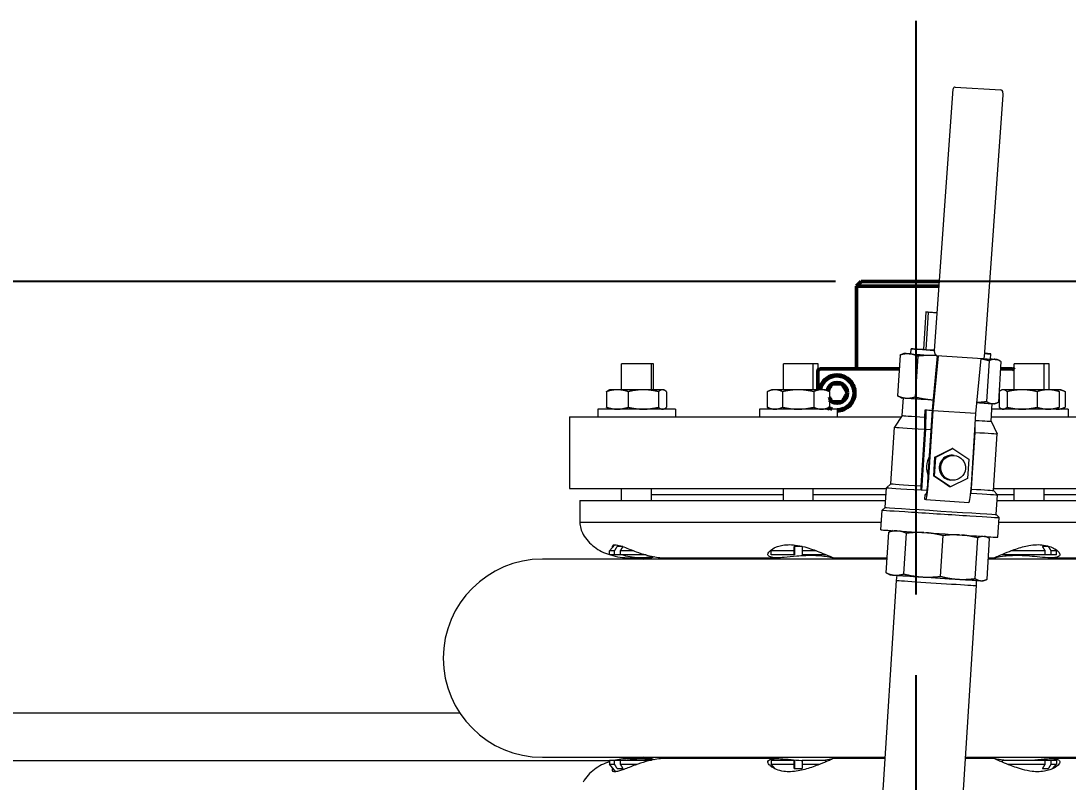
# Model space of a CAD drawing. Header units: inches. Extents: x 19 to 503, y 6 to 322.
# Drawn here: x 94.11 to 105.06, y 136.18 to 144.14 of the extents above; entities that cross this region are included whole.
import ezdxf

# ---------------------------------------------------------------- set-up
doc = ezdxf.new("R2010")
doc.units = ezdxf.units.IN
doc.header["$LTSCALE"] = 15
doc.header["$MEASUREMENT"] = 0
doc.linetypes.add('CHAIN', pattern=[0.7087, 0.4724, -0.0591, 0.1181, -0.0591])
doc.linetypes.add('DASHED_SPACE', pattern=[0.2067, 0.1654, -0.0413])
doc.layers.add('Centerline', color=5, linetype='CHAIN', lineweight=25, true_color=0x0000ff)
for name, color, linetype, lineweight in [('Dimension (ANSI)', 7, 'Continuous', 25), ('Sketch Geometry (ANSI)', 7, 'Continuous', 25), ('Visible (ANSI)', 7, 'Continuous', 50)]:
    doc.layers.add(name, color=color, linetype=linetype, lineweight=lineweight)
doc.styles.add('MEMCOR Medium', font='arial.ttf')
doc.dimstyles.new('Default (ANSI)', dxfattribs={"dimscale": 15, "dimtxt": 0.15, "dimasz": 0.098425, "dimexe": 0.125, "dimexo": 0.0625, "dimgap": 0.031496, "dimtad": 0, "dimtih": 1, "dimtoh": 1, "dimdec": 4, "dimrnd": 1e-08, "dimzin": 3, "dimdsep": 46, "dimlunit": 5, "dimtxsty": 'MEMCOR Medium', "dimcen": 0.09, "dimdle": 0.393701, "dimclrd": 256, "dimclre": 256, "dimclrt": 256, "dimadec": 0, "dimazin": 1, "dimtfac": 0.8, "dimtofl": 0, "dimtmove": 0, "dimatfit": 3, "dimfxl": 1, "dimfrac": 1, "dimtolj": 1, "dimtzin": 4, "dimlwd": -1, "dimlwe": -1, "dimarcsym": 0})

# ---------------------------------------------------------------- blocks, each defined once
blk = doc.blocks.new('*D29')
at = {"layer": 'Defpoints', "color": 0, "transparency": 16777216}
for p in [(31.787, 141.416), (102.901, 141.416), (80.752, 44.463)]:
    blk.add_point(p, dxfattribs=at)
at = {"layer": 'Dimension (ANSI)', "transparency": 16777216}
for p, q in [((101.964, 141.416), (29.912, 141.416)), ((31.787, 139.94), (31.787, 89.902)), ((31.787, 45.94), (31.787, 81.414)), ((79.815, 44.463), (29.912, 44.463))]:
    blk.add_line(p, q, dxfattribs=at)
for points in [[(31.54, 139.94), (32.033, 139.94), (31.787, 141.416)], [(31.54, 45.94), (32.033, 45.94), (31.787, 44.463)]]:
    blk.add_solid(points, dxfattribs=at)
at = {"layer": 'Dimension (ANSI)', "transparency": 16777216, "char_height": 2.25, "attachment_point": 5, "style": 'MEMCOR Medium'}
for s, insert in [('\\A1; 96{\\H0.8x;\\S15#16;} in', (31.787, 87.988)), ('\\A1;[2462.6 mm]', (31.787, 83.744))]:
    blk.add_mtext(s, dxfattribs=dict(at, insert=insert))

msp = doc.modelspace()

# ---------------------------------------------------------------- linework, layer by layer
at = {"layer": 'Centerline', "linetype": 'CHAIN', "ltscale": 0.952448}
msp.add_line((103.47641, 47.01654), (103.47641, 144.14144), dxfattribs=at)
at = {"layer": 'Sketch Geometry (ANSI)', "linetype": 'DASHED_SPACE', "ltscale": 1.133667}
msp.add_line((137.78205, 141.41594), (25.30415, 141.41594), dxfattribs=at)
at = {"layer": 'Visible (ANSI)', "linetype": 'Continuous', "lineweight": 18}
for p, q in [((103.66853, 140.69122), (103.86291, 143.43078)), ((103.88507, 143.45014), (104.3611, 143.41969)), ((104.19077, 140.62762), (104.38514, 143.36718)), ((104.38496, 143.37177), (104.38041, 143.40197)), ((103.57828, 141.09712), (103.55313, 140.70422)), ((103.602, 141.09529), (103.57685, 140.70239)), ((103.57828, 141.09712), (103.69679, 141.08953)), ((103.602, 141.09529), (103.57828, 141.09712)), ((103.69677, 141.08923), (103.602, 141.09529)), ((103.30747, 140.64669), (103.28023, 140.22121)), ((103.34731, 140.66303), (103.32169, 140.65302)), ((103.4202, 140.65836), (103.42197, 140.71247)), ((103.49156, 140.6347), (103.46432, 140.20922)), ((103.57685, 140.70239), (103.55313, 140.70422)), ((103.66891, 140.6965), (103.57685, 140.70239)), ((103.64698, 140.07316), (103.69949, 140.63826)), ((103.70405, 140.63797), (103.65064, 140.0633)), ((103.67326, 140.65644), (103.66871, 140.68664)), ((104.16861, 140.60826), (103.69258, 140.63871)), ((104.25242, 140.60509), (104.25756, 140.65898)), ((100.70739, 140.55594), (100.39489, 140.55594)), ((100.39489, 140.28394), (100.39489, 140.55594)), ((100.72846, 140.55594), (100.70739, 140.55594)), ((100.70739, 140.28394), (100.70739, 140.55594)), ((100.72846, 140.28394), (100.72846, 140.55594)), ((102.3999, 140.55594), (102.0874, 140.55594)), ((102.0874, 140.28394), (102.0874, 140.55594)), ((102.45077, 140.55594), (102.3999, 140.55594)), ((102.3999, 140.28394), (102.3999, 140.55594)), ((102.45077, 140.49114), (102.45077, 140.55594)), ((104.10071, 140.03451), (104.15412, 140.60919)), ((104.23775, 140.58697), (104.21052, 140.1615)), ((104.32531, 140.60043), (104.34983, 140.58702)), ((104.36274, 140.57919), (104.33551, 140.15371)), ((104.81454, 140.55594), (104.50204, 140.55594)), ((104.50204, 140.28394), (104.50204, 140.55594)), ((104.86541, 140.55594), (104.81454, 140.55594)), ((104.81454, 140.28394), (104.81454, 140.55594)), ((104.86541, 140.28394), (104.86541, 140.55594)), ((100.23645, 140.26363), (100.23645, 140.10125)), ((100.26964, 140.28394), (100.25902, 140.27899)), ((100.35036, 140.28394), (100.26964, 140.28394)), ((100.62162, 140.28394), (100.35036, 140.28394)), ((100.46428, 140.26363), (100.46428, 140.10125)), ((100.8224, 140.28394), (100.62162, 140.28394)), ((100.77897, 140.26363), (100.77897, 140.10125)), ((100.83264, 140.28394), (100.8224, 140.28394)), ((100.83264, 140.28394), (100.84327, 140.27899)), ((100.86584, 140.26363), (100.86584, 140.10125)), ((101.91861, 140.26363), (101.91861, 140.10125)), ((101.96215, 140.28394), (101.92022, 140.26439)), ((101.99864, 140.28394), (101.96215, 140.28394)), ((102.24119, 140.28394), (101.99864, 140.28394)), ((102.07868, 140.26363), (102.07868, 140.10125)), ((102.4862, 140.28394), (102.24119, 140.28394)), ((102.40371, 140.26363), (102.40371, 140.10125)), ((102.52515, 140.28394), (102.4862, 140.28394)), ((102.52515, 140.28394), (102.56708, 140.26439)), ((102.56869, 140.26363), (102.56869, 140.10125)), ((103.31767, 140.19997), (103.29315, 140.21338)), ((103.33026, 140.01319), (103.34211, 140.19832)), ((104.34506, 140.26363), (104.34506, 140.10125)), ((104.37679, 140.28394), (104.36753, 140.27962)), ((104.38576, 140.28394), (104.37679, 140.28394)), ((104.58306, 140.28394), (104.38576, 140.28394)), ((104.42645, 140.26363), (104.42645, 140.10125)), ((104.8556, 140.28394), (104.58306, 140.28394)), ((104.73968, 140.26363), (104.73968, 140.10125)), ((104.93979, 140.28394), (104.8556, 140.28394)), ((104.95171, 140.28394), (104.93979, 140.28394)), ((104.93979, 140.28394), (104.94905, 140.27962)), ((104.99066, 140.28394), (104.95171, 140.28394)), ((104.97152, 140.26363), (104.97152, 140.10125)), ((104.99066, 140.28394), (105.03259, 140.26439)), ((105.0342, 140.26363), (105.0342, 140.10125)), ((100.95714, 140.08094), (100.14514, 140.08094)), ((100.14514, 140.08094), (100.14514, 140.00094)), ((100.26964, 140.08094), (100.25902, 140.08589)), ((100.83264, 140.08094), (100.84327, 140.08589)), ((100.95714, 140.08094), (100.95714, 140.00094)), ((102.64965, 140.08094), (101.83765, 140.08094)), ((101.83765, 140.08094), (101.83765, 140.00094)), ((101.96215, 140.08094), (101.92022, 140.10049)), ((102.52515, 140.08094), (102.56708, 140.10049)), ((102.64965, 140.08094), (102.64965, 140.00094)), ((104.25936, 139.95372), (104.27121, 140.13885)), ((105.06429, 140.08094), (104.2675, 140.08094)), ((104.29567, 140.13737), (104.32129, 140.14738)), ((104.37679, 140.08094), (104.36753, 140.08526)), ((104.93979, 140.08094), (104.94905, 140.08526)), ((104.99066, 140.08094), (105.03259, 140.10049)), ((105.06429, 140.08094), (105.06429, 140.00094)), ((99.85141, 140.00094), (103.32211, 140.00094)), ((99.85141, 140.00094), (99.85141, 139.25094)), ((103.33026, 140.01319), (103.24963, 139.89211)), ((103.56644, 139.99784), (103.57127, 140.07328)), ((103.57127, 140.07328), (103.57753, 140.07283)), ((103.57753, 140.07283), (103.57382, 139.87102)), ((103.57753, 140.07283), (103.64667, 140.06841)), ((103.65064, 140.0633), (103.60261, 139.31291)), ((103.60922, 139.48337), (103.64698, 140.07316)), ((104.10071, 140.03451), (103.65064, 140.0633)), ((104.05268, 139.28412), (104.10071, 140.03451)), ((104.26238, 140.00094), (107.10141, 140.00094)), ((103.2117, 139.29961), (103.24963, 139.89211)), ((103.52718, 139.27915), (103.5651, 139.87164)), ((103.57382, 139.87102), (103.53311, 139.23497)), ((103.57382, 139.87102), (103.63379, 139.86719)), ((104.0914, 139.83792), (104.09272, 139.90962)), ((104.25936, 139.95372), (104.3239, 139.82335)), ((104.05069, 139.20187), (104.0914, 139.83792)), ((104.08814, 139.83813), (104.0914, 139.83792)), ((104.28597, 139.23085), (104.3239, 139.82335)), ((103.67185, 139.58), (103.85137, 139.66918)), ((103.68041, 139.57939), (103.85993, 139.66857)), ((103.85993, 139.66857), (103.85137, 139.66918)), ((103.85993, 139.66857), (104.02662, 139.55724)), ((103.65902, 139.37949), (103.67185, 139.58)), ((103.66758, 139.37888), (103.68041, 139.57939)), ((103.68041, 139.57939), (103.67185, 139.58)), ((103.87133, 139.59717), (103.85635, 139.59823)), ((104.02662, 139.55724), (104.01378, 139.35673)), ((103.59833, 139.31322), (103.60922, 139.48337)), ((103.66758, 139.37888), (103.65902, 139.37949)), ((103.77523, 139.30187), (103.65902, 139.37949)), ((103.83426, 139.26755), (103.66758, 139.37888)), ((104.01378, 139.35673), (103.83426, 139.26755)), ((103.85283, 139.33682), (103.83785, 139.33789)), ((99.85141, 139.25094), (103.16486, 139.25094)), ((100.39489, 139.12594), (100.39489, 139.25094)), ((100.70739, 139.12594), (100.70739, 139.25094)), ((102.0874, 139.12594), (102.0874, 139.25094)), ((102.3999, 139.12594), (102.3999, 139.25094)), ((103.15219, 139.05305), (103.16537, 139.25885)), ((103.2117, 139.29961), (103.16537, 139.25885)), ((103.53311, 139.23497), (103.52827, 139.23532)), ((103.59065, 139.23129), (103.53311, 139.23497)), ((103.83426, 139.26755), (103.8255, 139.26818)), ((104.05069, 139.20187), (104.04585, 139.20218)), ((104.28597, 139.23085), (104.32674, 139.18451)), ((104.28726, 139.25094), (107.10141, 139.25094)), ((104.50204, 139.12594), (104.50204, 139.25094)), ((104.81454, 139.12594), (104.81454, 139.25094)), ((99.95641, 139.12594), (103.15686, 139.12594)), ((99.95641, 139.12594), (99.95641, 138.89774)), ((100.70739, 139.18676), (102.0874, 139.18676)), ((102.3999, 139.18676), (103.16075, 139.18676)), ((103.56659, 139.1357), (103.57006, 139.18991)), ((103.57703, 139.13496), (103.56659, 139.1357)), ((103.57006, 139.18991), (103.5805, 139.18917)), ((103.58085, 139.18922), (103.57006, 139.18991)), ((103.57704, 139.13496), (104.0271, 139.10617)), ((104.31357, 138.97871), (104.32674, 139.18451)), ((104.32299, 139.12594), (106.99641, 139.12594)), ((104.32476, 139.18676), (104.50204, 139.18676)), ((104.81454, 139.18676), (106.22435, 139.18676)), ((103.1065, 138.81864), (103.11967, 139.02444)), ((103.15219, 139.05305), (103.11967, 139.02444)), ((99.95641, 138.89774), (103.11156, 138.89774)), ((104.31357, 138.97871), (104.34217, 138.94619)), ((104.329, 138.74039), (104.34217, 138.94619)), ((104.33907, 138.89774), (106.99641, 138.89774)), ((103.16168, 138.369), (103.18891, 138.79448)), ((103.2283, 138.81064), (103.20313, 138.80081)), ((103.34577, 138.35702), (103.373, 138.78249)), ((100.32235, 138.66349), (100.26714, 138.59998)), ((103.7311, 138.33228), (103.75834, 138.75776)), ((104.09196, 138.30929), (104.11919, 138.73476)), ((104.20717, 138.74798), (104.23127, 138.73481)), ((104.21695, 138.3015), (104.24418, 138.72698)), ((100.32137, 138.59998), (100.26714, 138.59998)), ((100.26714, 138.55594), (100.26714, 138.59998)), ((100.32137, 138.55594), (100.26714, 138.55594)), ((100.32137, 138.55594), (100.32137, 138.59998)), ((100.38024, 138.55594), (100.32137, 138.55594)), ((100.40625, 138.64394), (100.34897, 138.64394)), ((100.38024, 138.59998), (100.38024, 138.55594)), ((100.51998, 138.59998), (100.38024, 138.59998)), ((100.65134, 138.55594), (100.38024, 138.55594)), ((101.97912, 138.62238), (101.95965, 138.59998)), ((102.1992, 138.59998), (101.95965, 138.59998)), ((101.95965, 138.55594), (101.95965, 138.59998)), ((102.1992, 138.55594), (101.95965, 138.55594)), ((102.1992, 138.55594), (102.1992, 138.59998)), ((102.2041, 138.55594), (102.1992, 138.55594)), ((102.28353, 138.64394), (102.19954, 138.64394)), ((102.2041, 138.59998), (102.2041, 138.55594)), ((102.2832, 138.59998), (102.2832, 138.55594)), ((102.43046, 138.59998), (102.2832, 138.59998)), ((102.52765, 138.55594), (102.2832, 138.55594)), ((102.52765, 138.55594), (102.52765, 138.56134)), ((104.37429, 138.55594), (104.37429, 138.56256)), ((104.8252, 138.55594), (104.37429, 138.55594)), ((104.8252, 138.59998), (104.46748, 138.59998)), ((104.85799, 138.64394), (104.79807, 138.64394)), ((104.8252, 138.55594), (104.8252, 138.59998)), ((104.88512, 138.55594), (104.8252, 138.55594)), ((104.88512, 138.59998), (104.88512, 138.55594)), ((104.94229, 138.59998), (104.88512, 138.59998)), ((104.94229, 138.55594), (104.88512, 138.55594)), ((104.92432, 138.62066), (104.94229, 138.59998)), ((104.94229, 138.55594), (104.94229, 138.59998)), ((103.17087, 138.51257), (99.56641, 138.51257)), ((100.48121, 138.52594), (100.59661, 138.52594)), ((100.59661, 138.52594), (100.61142, 138.52594)), ((100.83287, 138.52594), (102.02231, 138.52594)), ((102.60287, 138.52594), (103.17172, 138.52594)), ((107.38641, 138.51257), (104.23046, 138.51257)), ((104.23132, 138.52594), (104.2998, 138.52594)), ((104.88458, 138.52594), (106.09496, 138.52594)), ((103.19911, 138.34776), (103.17459, 138.36117)), ((103.27199, 138.34295), (103.26686, 138.28921)), ((103.26686, 138.28921), (103.08156, 135.39434)), ((104.10245, 138.23572), (103.91716, 135.34086)), ((104.10422, 138.28969), (104.10245, 138.23572)), ((104.17711, 138.28516), (104.20273, 138.29517)), ((98.70386, 136.90094), (91.64387, 136.90094)), ((100.26714, 136.40094), (92.99903, 136.40094)), ((99.56641, 136.43931), (103.14845, 136.43931)), ((100.26714, 136.41008), (100.32137, 136.41008)), ((100.26714, 136.41008), (100.26714, 136.36604)), ((100.26714, 136.36604), (100.32137, 136.36604)), ((100.3345, 136.28855), (100.26714, 136.36604)), ((100.32137, 136.41008), (100.38024, 136.41008)), ((100.32137, 136.36604), (100.32137, 136.41008)), ((100.38024, 136.41008), (100.38024, 136.36604)), ((100.38024, 136.41008), (100.70836, 136.41008)), ((100.38024, 136.36604), (100.558, 136.36604)), ((100.59661, 136.42594), (100.48121, 136.42594)), ((100.61142, 136.42594), (100.59661, 136.42594)), ((102.02231, 136.42594), (100.83287, 136.42594)), ((101.95965, 136.41008), (102.1992, 136.41008)), ((101.95965, 136.41008), (101.95965, 136.36604)), ((101.95965, 136.36604), (102.1992, 136.36604)), ((102.00133, 136.31809), (101.95965, 136.36604)), ((102.1992, 136.41008), (102.2041, 136.41008)), ((102.1992, 136.36604), (102.1992, 136.41008)), ((102.2041, 136.41008), (102.2041, 136.36604)), ((102.2832, 136.41008), (102.2832, 136.36604)), ((102.2832, 136.41008), (102.52765, 136.41008)), ((102.2832, 136.36604), (102.46715, 136.36604)), ((102.52765, 136.41008), (102.52765, 136.39054)), ((103.14759, 136.42594), (102.60287, 136.42594)), ((104.2998, 136.42594), (103.98661, 136.42594)), ((103.98747, 136.43931), (107.38641, 136.43931)), ((104.37429, 136.41008), (104.8252, 136.41008)), ((104.37429, 136.41008), (104.37429, 136.38932)), ((104.4311, 136.36604), (104.8252, 136.36604)), ((104.8252, 136.36604), (104.8252, 136.41008)), ((104.8252, 136.41008), (104.88512, 136.41008)), ((106.09496, 136.42594), (104.88458, 136.42594)), ((104.88512, 136.41008), (104.88512, 136.36604)), ((104.88512, 136.41008), (104.94229, 136.41008)), ((104.88512, 136.36604), (104.94229, 136.36604)), ((104.90193, 136.31961), (104.94229, 136.36604)), ((104.94229, 136.41008), (104.94229, 136.36604)), ((100.34897, 136.32208), (100.40785, 136.32208)), ((102.19954, 136.32208), (102.28353, 136.32208)), ((104.79807, 136.32208), (104.85799, 136.32208))]:
    msp.add_line(p, q, dxfattribs=at)
at = {"layer": 'Visible (ANSI)'}
for p, q in [((102.90141, 141.41594), (102.85141, 141.36594)), ((102.90141, 141.41594), (103.71995, 141.41594)), ((103.71641, 141.36594), (102.85141, 141.36594)), ((102.85141, 140.50094), (102.85141, 141.36594)), ((102.44562, 140.28394), (102.44562, 140.47594)), ((103.29814, 140.50094), (102.47063, 140.50094)), ((104.48266, 140.50094), (104.35773, 140.50094))]:
    msp.add_line(p, q, dxfattribs=at)
at = {"layer": 'Visible (ANSI)', "linetype": 'Continuous', "lineweight": 18}
for centre, radius, start, end in [((103.88373, 143.42931), 0.02088, 86.34013, 175.941632), ((104.35977, 143.39886), 0.02088, 8.56409, 86.34013), ((104.36431, 143.36866), 0.02088, 355.941632, 8.56409), ((103.68936, 140.68975), 0.02088, 175.941632, 188.56409), ((103.69391, 140.65954), 0.02088, 188.56409, 266.34013), ((104.16994, 140.6291), 0.02088, 266.34013, 355.941632), ((100.24492, 138.91294), 0.28891, 183.015326, 209.34172), ((100.35854, 138.97681), 0.41925, 209.34172, 233.614904), ((100.43273, 139.07749), 0.54432, 233.614904, 252.289212), ((100.48121, 139.23632), 0.71038, 253.289325, 270), ((99.56641, 137.47594), 1.03663, 90, 270), ((100.59278, 138.93063), 0.41885, 273.528454, 289.10183), ((100.43273, 135.87438), 0.54432, 107.710788, 126.385096), ((100.48121, 135.71556), 0.71038, 90, 102.13004), ((100.59278, 136.02125), 0.41885, 70.89817, 86.471546), ((100.35854, 135.97507), 0.41925, 126.385096, 150.65828)]:
    msp.add_arc(centre, radius, start, end, dxfattribs=at)
at = {"layer": 'Visible (ANSI)'}
for centre, radius, start, end in [((102.64828, 140.25094), 0.1875, 109.2689, 169.863143), ((102.64828, 140.25094), 0.1775, 270.441679, 169.285488), ((104.48266, 140.47594), 0.025, 39.163035, 90), ((102.64828, 140.25094), 0.10825, 120, 166.795786), ((102.64828, 140.25094), 0.10825, 60, 120), ((102.64828, 140.25094), 0.10825, 0, 60), ((102.64828, 140.25094), 0.10825, 300, 0), ((102.64828, 140.25094), 0.1875, 237.96896, 245.048699), ((102.64828, 140.25094), 0.1775, 240.088631, 253.28485), ((102.64828, 140.25094), 0.10825, 222.669517, 240), ((102.64828, 140.25094), 0.10825, 240, 300)]:
    msp.add_arc(centre, radius, start, end, dxfattribs=at)
at = {"layer": 'Visible (ANSI)', "linetype": 'Continuous', "lineweight": 18}
for centre, major_axis, ratio, start_param, end_param in [((103.83631, 140.63173), (-0.489, 0.0313), 0.00055745, 5.96955832, 6.75495649), ((103.83631, 140.63173), (-0.489, 0.0313), 0.00055745, 5.7301788, 5.96955832), ((103.83631, 140.63173), (0.489, -0.0313), 0.00055745, 3.6133633, 4.3954749), ((103.83976, 140.68572), (-0.4178, 0.02674), 0.00055745, 5.46847674, 7.43271235), ((103.83976, 140.68572), (0.4178, -0.02674), 0.00055745, 5.72112586, 6.84523705), ((103.83631, 140.63173), (0.489, -0.0313), 0.00055745, 5.48502107, 5.96955832), ((103.83631, 140.63173), (-0.489, 0.0313), 0.00055745, 3.6133633, 3.69459865), ((103.83631, 140.63173), (0.489, -0.0313), 0.00055745, 5.96955832, 6.75495649), ((103.80667, 140.16867), (-0.489, 0.0313), 0.00055745, 0.00119546, 0.47177118), ((103.80667, 140.16867), (-0.489, 0.0313), 0.00055745, 0.47177118, 1.25716934), ((103.80667, 140.16867), (-0.489, 0.0313), 0.00055745, 1.25716934, 1.2591701), ((103.80667, 140.16867), (0.489, -0.0313), 0.00055745, 5.38508355, 5.96955832), ((103.80667, 140.16867), (0.489, -0.0313), 0.00055745, 5.96955832, 6.28198985), ((103.79481, 139.98345), (-0.46455, 0.02973), 0.00055745, 0.00000191, 1.05690923), ((103.79964, 140.05889), (0.46455, -0.02973), 0.00055745, 4.19850054, 4.37688356), ((103.78676, 139.85773), (-0.53714, 0.03438), 0.00055745, 6.28286346, 7.42863064), ((103.79481, 139.98345), (0.46455, -0.02973), 0.00055745, 5.4183861, 6.28318531), ((103.78676, 139.85773), (0.53714, -0.03438), 0.00055745, 5.31546817, 6.28350715), ((103.80806, 139.47084), (-0.01604, -0.22563), 0.99687528, 4.23196082, 5.2069314), ((103.8471, 139.46806), (-0.00925, -0.13017), 0.99687528, 3.14159265, 6.28318531), ((103.58848, 139.31392), (-0.01145, -0.17896), 0.07898971, 6.28262611, 7.85342244), ((103.58848, 139.31392), (-0.00798, -0.12475), 0.07898971, 6.28262611, 7.85342244), ((103.74605, 139.22168), (-0.58069, 0.03717), 0.00055745, 6.28262786, 7.46958367), ((103.74884, 139.26523), (-0.53714, 0.03438), 0.00055745, 0.0000019, 1.14544644), ((103.7611, 139.30287), (-0.29785, 0.19864), 0.01957533, 4.50753952, 4.67799147), ((104.03855, 139.28513), (-0.01145, -0.17896), 0.07898971, 0, 1.57023713), ((103.74884, 139.26523), (0.53714, -0.03438), 0.00055745, 5.31547484, 6.28318531), ((103.74605, 139.22168), (0.58069, -0.03717), 0.00055745, 5.26469015, 6.28374276), ((103.73092, 138.98532), (-0.61125, 0.03912), 0.00055745, 6.28262786, 9.42533541), ((103.73288, 139.01588), (-0.58069, 0.03717), 0.00055745, 0.00000191, 3.14159456), ((103.71775, 138.77952), (-0.61125, 0.03912), 0.00055745, 0.00000192, 3.14159457), ((103.68811, 138.31646), (-0.489, 0.0313), 0.00055745, 0.00119546, 0.47177118), ((103.68811, 138.31646), (-0.489, 0.0313), 0.00055745, 0.47177118, 1.25716934), ((103.68811, 138.31646), (-0.489, 0.0313), 0.00055745, 1.25716944, 2.04256764), ((103.68465, 138.26246), (0.4178, -0.02674), 0.00055745, 3.14157523, 6.28320273), ((103.68811, 138.31646), (0.489, -0.0313), 0.00055745, 5.18416016, 5.96955832), ((103.68811, 138.31646), (0.489, -0.0313), 0.00055745, 5.96955832, 6.28198985)]:
    msp.add_ellipse(centre, major_axis=major_axis, ratio=ratio, start_param=start_param, end_param=end_param, dxfattribs=at)
msp.add_ellipse((103.86208, 139.467), major_axis=(0.00925, 0.13017), ratio=0.99687528, dxfattribs=at)
for points, weights in [([(103.40072, 140.65948), (103.35651, 140.66236), (103.30747, 140.64669)], [1, 1.0562990584, 1.07162109099]), ([(103.30747, 140.64669), (103.31471, 140.65029), (103.32169, 140.65302)], [1.07162109099, 1.06829050345, 1.06302371965]), ([(103.49156, 140.6347), (103.44492, 140.6566), (103.40072, 140.65948)], [1.07162109099, 1.0562990584, 1]), ([(103.6839, 140.64122), (103.5921, 140.64696), (103.49156, 140.6347)], [1.00087659266, 1.05641868253, 1.07162109099]), ([(104.23775, 140.58697), (104.19473, 140.59848), (104.1538, 140.60573)], [1.07162109099, 1.06444578762, 1.04828403338]), ([(104.30145, 140.60187), (104.27144, 140.60374), (104.23775, 140.58697)], [1, 1.0562990584, 1.07162109099]), ([(104.36274, 140.57919), (104.33146, 140.6), (104.30145, 140.60187)], [1.07162109099, 1.0562990584, 1]), ([(100.35036, 140.28394), (100.29749, 140.28394), (100.23645, 140.26363)], [1, 1.0379548493, 1]), ([(100.23645, 140.26363), (100.24833, 140.274), (100.25902, 140.27899)], [1, 1.01903065952, 1.01897727532]), ([(100.46428, 140.26363), (100.40323, 140.28394), (100.35036, 140.28394)], [1, 1.0379548493, 1]), ([(100.62162, 140.28394), (100.5486, 140.28394), (100.46428, 140.26363)], [1, 1.0379548493, 1]), ([(100.77897, 140.26363), (100.69465, 140.28394), (100.62162, 140.28394)], [1, 1.0379548493, 1]), ([(100.8224, 140.28394), (100.80225, 140.28394), (100.77897, 140.26363)], [1, 1.0379548493, 1]), ([(100.86584, 140.26363), (100.84256, 140.28394), (100.8224, 140.28394)], [1, 1.0379548493, 1]), ([(101.99864, 140.28394), (101.9615, 140.28394), (101.91861, 140.26363)], [1, 1.0379548493, 1]), ([(102.07868, 140.26363), (102.03579, 140.28394), (101.99864, 140.28394)], [1, 1.0379548493, 1]), ([(102.24119, 140.28394), (102.16577, 140.28394), (102.07868, 140.26363)], [1, 1.0379548493, 1]), ([(102.40371, 140.26363), (102.31662, 140.28394), (102.24119, 140.28394)], [1, 1.0379548493, 1]), ([(102.4862, 140.28394), (102.44792, 140.28394), (102.40371, 140.26363)], [1, 1.0379548493, 1]), ([(102.56869, 140.26363), (102.52448, 140.28394), (102.4862, 140.28394)], [1, 1.0379548493, 1]), ([(102.56708, 140.26439), (102.56788, 140.26401), (102.56869, 140.26363)], [1.00134783282, 1.00068632708, 1]), ([(103.29315, 140.21338), (103.28676, 140.21687), (103.28023, 140.22121)], [1.06333022529, 1.06838794082, 1.07162109099]), ([(103.28023, 140.22121), (103.32687, 140.19931), (103.37108, 140.19643)], [1.07162109099, 1.0562990584, 1]), ([(103.37108, 140.19643), (103.41528, 140.19355), (103.46432, 140.20922)], [1, 1.0562990584, 1.07162109099]), ([(103.46432, 140.20922), (103.56327, 140.18401), (103.65579, 140.17807)], [1.07162109099, 1.0562990584, 1]), ([(104.38576, 140.28394), (104.36687, 140.28394), (104.34506, 140.26363)], [1, 1.0379548493, 1]), ([(104.42645, 140.26363), (104.40464, 140.28394), (104.38576, 140.28394)], [1, 1.0379548493, 1]), ([(104.58306, 140.28394), (104.51038, 140.28394), (104.42645, 140.26363)], [1, 1.0379548493, 1]), ([(104.73968, 140.26363), (104.65575, 140.28394), (104.58306, 140.28394)], [1, 1.0379548493, 1]), ([(104.8556, 140.28394), (104.8018, 140.28394), (104.73968, 140.26363)], [1, 1.0379548493, 1]), ([(104.97152, 140.26363), (104.9094, 140.28394), (104.8556, 140.28394)], [1, 1.0379548493, 1]), ([(104.95171, 140.28394), (104.94618, 140.28394), (104.94064, 140.28355)], [1, 1.00531032451, 1.00913469679]), ([(104.94905, 140.27962), (104.95966, 140.27468), (104.97152, 140.26363)], [1.01888705873, 1.02028697131, 1]), ([(105.0342, 140.26363), (104.98999, 140.28394), (104.95171, 140.28394)], [1, 1.0379548493, 1]), ([(105.03259, 140.26439), (105.03339, 140.26401), (105.0342, 140.26363)], [1.00134783282, 1.00068632708, 1]), ([(100.23645, 140.10125), (100.29749, 140.08094), (100.35036, 140.08094)], [1, 1.0379548493, 1]), ([(100.25902, 140.08589), (100.24833, 140.09088), (100.23645, 140.10125)], [1.01897727532, 1.01903065952, 1]), ([(100.35036, 140.08094), (100.40323, 140.08094), (100.46428, 140.10125)], [1, 1.0379548493, 1]), ([(100.46428, 140.10125), (100.5486, 140.08094), (100.62162, 140.08094)], [1, 1.0379548493, 1]), ([(100.62162, 140.08094), (100.69465, 140.08094), (100.77897, 140.10125)], [1, 1.0379548493, 1]), ([(100.77897, 140.10125), (100.80225, 140.08094), (100.8224, 140.08094)], [1, 1.0379548493, 1]), ([(100.8224, 140.08094), (100.84256, 140.08094), (100.86584, 140.10125)], [1, 1.0379548493, 1]), ([(101.91861, 140.10125), (101.9615, 140.08094), (101.99864, 140.08094)], [1, 1.0379548493, 1]), ([(101.99864, 140.08094), (102.03579, 140.08094), (102.07868, 140.10125)], [1, 1.0379548493, 1]), ([(102.07868, 140.10125), (102.16577, 140.08094), (102.24119, 140.08094)], [1, 1.0379548493, 1]), ([(102.24119, 140.08094), (102.31662, 140.08094), (102.40371, 140.10125)], [1, 1.0379548493, 1]), ([(102.40371, 140.10125), (102.44792, 140.08094), (102.4862, 140.08094)], [1, 1.0379548493, 1]), ([(102.4862, 140.08094), (102.52448, 140.08094), (102.56869, 140.10125)], [1, 1.0379548493, 1]), ([(102.56869, 140.10125), (102.56788, 140.10087), (102.56708, 140.10049)], [1, 1.00068632708, 1.00134783282]), ([(103.65579, 140.17807), (103.65625, 140.17804), (103.65672, 140.17801)], [1, 1.00026821372, 1.0005354974]), ([(104.11172, 140.153), (104.15944, 140.15461), (104.21052, 140.1615)], [1.04302723394, 1.06332733137, 1.07162109099]), ([(104.21052, 140.1615), (104.2418, 140.14068), (104.27181, 140.13882)], [1.07162109099, 1.0562990584, 1]), ([(104.27181, 140.13882), (104.30182, 140.13695), (104.33551, 140.15371)], [1, 1.0562990584, 1.07162109099]), ([(104.34506, 140.10125), (104.36687, 140.08094), (104.38576, 140.08094)], [1, 1.0379548493, 1]), ([(104.38576, 140.08094), (104.40464, 140.08094), (104.42645, 140.10125)], [1, 1.0379548493, 1]), ([(104.42645, 140.10125), (104.51038, 140.08094), (104.58306, 140.08094)], [1, 1.0379548493, 1]), ([(104.58306, 140.08094), (104.65575, 140.08094), (104.73968, 140.10125)], [1, 1.0379548493, 1]), ([(104.73968, 140.10125), (104.8018, 140.08094), (104.8556, 140.08094)], [1, 1.0379548493, 1]), ([(104.8556, 140.08094), (104.9094, 140.08094), (104.97152, 140.10125)], [1, 1.0379548493, 1]), ([(104.94064, 140.08133), (104.94618, 140.08094), (104.95171, 140.08094)], [1.00913469679, 1.00531032451, 1]), ([(104.97152, 140.10125), (104.95966, 140.09021), (104.94905, 140.08526)], [1, 1.02028697131, 1.01888705873]), ([(104.95171, 140.08094), (104.98999, 140.08094), (105.0342, 140.10125)], [1, 1.0379548493, 1]), ([(105.0342, 140.10125), (105.03339, 140.10087), (105.03259, 140.10049)], [1, 1.00068632708, 1.00134783282]), ([(103.5651, 139.87164), (103.56593, 139.94101), (103.56644, 139.99784)], [1, 1.00361912604, 1]), ([(103.52827, 139.23532), (103.52772, 139.25832), (103.52718, 139.27915)], [1, 1.0009720909, 1.00000480453]), ([(103.27497, 138.80762), (103.23412, 138.80892), (103.18891, 138.79448)], [1.00740285496, 1.04990218399, 1.05740736242]), ([(103.18891, 138.79448), (103.19615, 138.79808), (103.20313, 138.80081)], [1.05740736242, 1.05564784052, 1.05196494896]), ([(103.373, 138.78249), (103.32989, 138.80274), (103.2891, 138.80671)], [1.05740736242, 1.04988205508, 1.00717463654]), ([(103.55524, 138.78959), (103.46822, 138.7941), (103.373, 138.78249)], [1.00577148807, 1.04975925876, 1.05740736242]), ([(103.75834, 138.75776), (103.66534, 138.78146), (103.57843, 138.7881)], [1.05740736242, 1.04975615875, 1.00573582291]), ([(103.92888, 138.76568), (103.84747, 138.76978), (103.75834, 138.75776)], [1.00586984705, 1.0497678135, 1.05740736242]), ([(104.11919, 138.73476), (104.03237, 138.75799), (103.95116, 138.76426)], [1.05740736242, 1.04977281292, 1.00592728635]), ([(104.17776, 138.74985), (104.15011, 138.75015), (104.11919, 138.73476)], [1.00777303754, 1.04993492905, 1.05740736242]), ([(104.24418, 138.72698), (104.21558, 138.74601), (104.18822, 138.74918)], [1.05740736242, 1.04996260189, 1.00808484011]), ([(100.32137, 138.59998), (100.33617, 138.62359), (100.34897, 138.64394)], [1, 1.00267954782, 1]), ([(100.40755, 138.64347), (100.39487, 138.62331), (100.38024, 138.59998)], [1.00006147459, 1.00264844961, 1]), ([(102.1992, 138.59998), (102.19938, 138.62359), (102.19954, 138.64394)], [1, 1.00267954782, 1]), ([(102.20376, 138.64394), (102.20392, 138.62359), (102.2041, 138.59998)], [1, 1.00267954782, 1]), ([(102.28353, 138.64394), (102.28338, 138.62359), (102.2832, 138.59998)], [1, 1.00267954782, 1]), ([(104.8252, 138.59998), (104.81066, 138.62359), (104.79807, 138.64394)], [1, 1.00267954782, 1]), ([(104.85799, 138.64394), (104.87057, 138.62359), (104.88512, 138.59998)], [1, 1.00267954782, 1]), ([(103.17459, 138.36117), (103.1682, 138.36466), (103.16168, 138.369)], [1.05217908942, 1.05569938826, 1.05740736242]), ([(103.16168, 138.369), (103.20832, 138.3471), (103.25252, 138.34422)], [1.05740736242, 1.04927042368, 1]), ([(103.25252, 138.34422), (103.29672, 138.34134), (103.34577, 138.35702)], [1, 1.04927042368, 1.05740736242]), ([(103.34577, 138.35702), (103.44471, 138.3318), (103.53723, 138.32586)], [1.05740736242, 1.04927042368, 1]), ([(103.53723, 138.32586), (103.62976, 138.31992), (103.7311, 138.33228)], [1, 1.04927042368, 1.05740736242]), ([(103.7311, 138.33228), (103.82368, 138.30752), (103.91033, 138.302)], [1.05740736242, 1.04927042368, 1]), ([(103.91033, 138.302), (103.99697, 138.29647), (104.09196, 138.30929)], [1, 1.04927042368, 1.05740736242]), ([(104.09196, 138.30929), (104.12324, 138.28848), (104.15325, 138.28661)], [1.05740736242, 1.04927042368, 1]), ([(104.15325, 138.28661), (104.18326, 138.28474), (104.21695, 138.3015)], [1, 1.04927042368, 1.05740736242]), ([(100.34897, 136.32208), (100.33617, 136.34243), (100.32137, 136.36604)], [1, 1.00267954782, 1]), ([(100.38024, 136.36604), (100.39504, 136.34243), (100.40785, 136.32208)], [1, 1.00267954782, 1]), ([(102.19954, 136.32208), (102.19938, 136.34243), (102.1992, 136.36604)], [1, 1.00267954782, 1]), ([(102.2041, 136.36604), (102.20392, 136.34243), (102.20376, 136.32208)], [1, 1.00267954782, 1]), ([(102.2832, 136.36604), (102.28338, 136.34243), (102.28353, 136.32208)], [1, 1.00267954782, 1]), ([(104.79807, 136.32208), (104.81066, 136.34243), (104.8252, 136.36604)], [1, 1.00267954782, 1]), ([(104.88512, 136.36604), (104.87057, 136.34243), (104.85799, 136.32208)], [1, 1.00267954782, 1])]:
    msp.add_rational_spline(points, weights, degree=2, dxfattribs=at)
at = {"layer": 'Visible (ANSI)'}
for points, knots in [([(102.44562, 140.47594), (102.44562, 140.47903), (102.44634, 140.48266), (102.44871, 140.48836), (102.45076, 140.49143), (102.45513, 140.4958), (102.45821, 140.49786), (102.46391, 140.50022), (102.46755, 140.50094), (102.47063, 140.50094)], [-0.3762535024, -0.3762535024, -0.3762535024, -0.3762535024, -0.3527466528, -0.3527466528, -0.3292343939, -0.3292343939, -0.3057154186, -0.3057154186, -0.2821905966, -0.2821905966, -0.2821905966, -0.2821905966]), ([(102.64965, 140.06345), (102.67069, 140.06361), (102.69507, 140.06747), (102.74441, 140.08772), (102.76931, 140.10444), (102.80251, 140.14252), (102.81469, 140.16154), (102.83135, 140.20437), (102.83578, 140.22819), (102.83578, 140.27369), (102.83135, 140.29752), (102.81469, 140.34034), (102.80251, 140.35936), (102.76931, 140.39744), (102.74441, 140.41416), (102.69454, 140.43463), (102.66963, 140.43844), (102.62672, 140.43844), (102.60575, 140.43464), (102.58644, 140.42791)], [-3.06465287, -3.06465287, -3.06465287, -3.06465287, -2.79747985, -2.79747985, -2.52449454, -2.52449454, -2.35112795, -2.35112795, -2.17776136, -2.17776136, -2.00439478, -2.00439478, -1.83102819, -1.83102819, -1.55804288, -1.55804288, -1.28505757, -1.28505757, -1.00939504, -1.00939504, -1.00939504, -1.00939504])]:
    msp.add_open_spline(points, degree=3, knots=knots, dxfattribs=at)
for points, weights in [([(102.59415, 140.34469), (102.57203, 140.30637), (102.55188, 140.27147)], [1.19489831607, 1.34187984935, 1.25512152857]), ([(102.70241, 140.34469), (102.64828, 140.34469), (102.59415, 140.34469)], [1.19489831607, 1.37974972887, 1.19489831607]), ([(102.75653, 140.25094), (102.72947, 140.29782), (102.70241, 140.34469)], [1.19489831607, 1.37974972887, 1.19489831607]), ([(102.56869, 140.2013), (102.58051, 140.18082), (102.59415, 140.15719)], [1.28695208601, 1.28146087573, 1.19489831607]), ([(102.70241, 140.15719), (102.72947, 140.20407), (102.75653, 140.25094)], [1.19489831607, 1.37974972887, 1.19489831607]), ([(102.70241, 140.15719), (102.64828, 140.15719), (102.59415, 140.15719)], [1.19489831607, 1.37974972887, 1.19489831607])]:
    msp.add_rational_spline(points, weights, degree=2, dxfattribs=at)
at = {"layer": 'Visible (ANSI)', "linetype": 'Continuous', "lineweight": 18}
for points, knots in [([(100.29823, 138.63929), (100.29734, 138.64544), (100.29858, 138.6508), (100.30581, 138.65972), (100.31255, 138.66272), (100.331, 138.66417), (100.34217, 138.66289), (100.3733, 138.65566), (100.39466, 138.64833), (100.41887, 138.63929)], [-0.853530108, -0.853530108, -0.853530108, -0.853530108, -0.673931626, -0.673931626, -0.462453658, -0.462453658, -0.264803427, -0.264803427, -0.000211713, -0.000211713, -0.000211713, -0.000211713]), ([(102.01426, 138.63929), (102.02974, 138.64544), (102.04693, 138.6508), (102.08749, 138.65972), (102.11123, 138.66272), (102.16005, 138.66417), (102.18449, 138.66289), (102.24311, 138.65566), (102.27719, 138.64833), (102.31071, 138.63929)], [-0.853530108, -0.853530108, -0.853530108, -0.853530108, -0.673931626, -0.673931626, -0.462453658, -0.462453658, -0.264803427, -0.264803427, -0.000211713, -0.000211713, -0.000211713, -0.000211713]), ([(104.5868, 138.63929), (104.60957, 138.64544), (104.63265, 138.6508), (104.68279, 138.65972), (104.70961, 138.66272), (104.7602, 138.66417), (104.7836, 138.66289), (104.83536, 138.65566), (104.86221, 138.64833), (104.8854, 138.63929)], [-0.853530108, -0.853530108, -0.853530108, -0.853530108, -0.673931626, -0.673931626, -0.462453658, -0.462453658, -0.264803427, -0.264803427, -0.000211713, -0.000211713, -0.000211713, -0.000211713]), ([(100.59661, 138.52594), (100.58994, 138.52594), (100.58322, 138.52602), (100.54481, 138.52699), (100.51365, 138.52976), (100.45314, 138.5399), (100.42524, 138.54723), (100.40095, 138.55594)], [-0.554474127, -0.554474127, -0.554474127, -0.554474127, -0.502920157, -0.502920157, -0.261137559, -0.261137559, -0.009124832, -0.009124832, -0.009124832, -0.009124832]), ([(100.41887, 138.63929), (100.43871, 138.63187), (100.46046, 138.62321), (100.50373, 138.6062), (100.52503, 138.59791), (100.57931, 138.57798), (100.61345, 138.56642), (100.64791, 138.55688)], [-0.676925671, -0.676925671, -0.676925671, -0.676925671, -0.460674817, -0.460674817, -0.272898687, -0.272898687, -0.000063868, -0.000063868, -0.000063868, -0.000063868]), ([(100.64791, 138.55688), (100.67398, 138.54967), (100.69991, 138.54333), (100.74896, 138.53352), (100.77155, 138.53009), (100.80721, 138.5266), (100.82084, 138.52594), (100.83287, 138.52594)], [-2.871544461, -2.871544461, -2.871544461, -2.871544461, -2.678099034, -2.678099034, -2.491240177, -2.491240177, -2.352656407, -2.352656407, -2.352656407, -2.352656407]), ([(101.92523, 138.55688), (101.92263, 138.56744), (101.92876, 138.58045), (101.95663, 138.60981), (101.98193, 138.62645), (102.01426, 138.63929)], [-0.679255692, -0.679255692, -0.679255692, -0.679255692, -0.375783136, -0.375783136, -0.000065342, -0.000065342, -0.000065342, -0.000065342]), ([(102.02231, 138.52594), (102.017, 138.52594), (102.01183, 138.52602), (101.98335, 138.52699), (101.96441, 138.52976), (101.93572, 138.54009), (101.92749, 138.54775), (101.92523, 138.55688)], [-0.554474127, -0.554474127, -0.554474127, -0.554474127, -0.502920157, -0.502920157, -0.261137559, -0.261137559, -0.000088707, -0.000088707, -0.000088707, -0.000088707]), ([(102.60287, 138.52594), (102.60141, 138.52594), (102.59891, 138.52627), (102.58538, 138.52854), (102.56749, 138.5323), (102.52307, 138.53961), (102.4975, 138.54311), (102.45148, 138.54709), (102.43285, 138.54822), (102.3975, 138.54936), (102.38106, 138.54953), (102.34615, 138.54917), (102.32763, 138.54858), (102.28217, 138.54632), (102.25495, 138.54427), (102.18068, 138.5377), (102.13521, 138.53263), (102.06835, 138.5273), (102.04408, 138.52594), (102.02231, 138.52594)], [-2.35265641, -2.35265641, -2.35265641, -2.35265641, -2.25525718, -2.25525718, -1.97449633, -1.97449633, -1.71890116, -1.71890116, -1.56172628, -1.56172628, -1.43340495, -1.43340495, -1.29589243, -1.29589243, -1.10120059, -1.10120059, -0.76557992, -0.76557992, -0.55447413, -0.55447413, -0.55447413, -0.55447413]), ([(102.31071, 138.63929), (102.33819, 138.63187), (102.36535, 138.62321), (102.41418, 138.6062), (102.43624, 138.59791), (102.48738, 138.57798), (102.51533, 138.56642), (102.53846, 138.55688)], [-0.676925671, -0.676925671, -0.676925671, -0.676925671, -0.460674817, -0.460674817, -0.272898687, -0.272898687, -0.000063868, -0.000063868, -0.000063868, -0.000063868]), ([(102.53846, 138.55688), (102.55596, 138.54967), (102.5707, 138.54333), (102.59254, 138.53352), (102.59961, 138.53009), (102.60495, 138.5266), (102.60496, 138.52594), (102.60287, 138.52594)], [-2.871544461, -2.871544461, -2.871544461, -2.871544461, -2.678099034, -2.678099034, -2.491240177, -2.491240177, -2.352656407, -2.352656407, -2.352656407, -2.352656407]), ([(104.2998, 138.52594), (104.29896, 138.52594), (104.29837, 138.52602), (104.29651, 138.52699), (104.30088, 138.52976), (104.32193, 138.54009), (104.33907, 138.54775), (104.36077, 138.55688)], [-0.554474127, -0.554474127, -0.554474127, -0.554474127, -0.502920157, -0.502920157, -0.261137559, -0.261137559, -0.000088707, -0.000088707, -0.000088707, -0.000088707]), ([(104.88458, 138.52594), (104.87405, 138.52594), (104.86285, 138.52627), (104.81712, 138.52854), (104.77942, 138.5323), (104.70532, 138.53961), (104.66918, 138.54311), (104.6117, 138.54709), (104.59003, 138.54822), (104.55151, 138.54936), (104.53452, 138.54953), (104.50027, 138.54917), (104.48309, 138.54858), (104.44329, 138.54632), (104.42141, 138.54427), (104.36726, 138.5377), (104.34018, 138.53263), (104.311, 138.5273), (104.30327, 138.52594), (104.2998, 138.52594)], [-2.35265641, -2.35265641, -2.35265641, -2.35265641, -2.25525718, -2.25525718, -1.97449633, -1.97449633, -1.71890116, -1.71890116, -1.56172628, -1.56172628, -1.43340495, -1.43340495, -1.29589243, -1.29589243, -1.10120059, -1.10120059, -0.76557992, -0.76557992, -0.55447413, -0.55447413, -0.55447413, -0.55447413]), ([(104.36077, 138.55688), (104.38586, 138.56744), (104.41694, 138.58045), (104.4926, 138.60981), (104.53923, 138.62645), (104.5868, 138.63929)], [-0.679255692, -0.679255692, -0.679255692, -0.679255692, -0.375783136, -0.375783136, -0.000065342, -0.000065342, -0.000065342, -0.000065342]), ([(104.97844, 138.55688), (104.97712, 138.54967), (104.97204, 138.54333), (104.95387, 138.53352), (104.94128, 138.53009), (104.91317, 138.5266), (104.89956, 138.52594), (104.88458, 138.52594)], [-2.871544461, -2.871544461, -2.871544461, -2.871544461, -2.678099034, -2.678099034, -2.491240177, -2.491240177, -2.352656407, -2.352656407, -2.352656407, -2.352656407]), ([(104.8854, 138.63929), (104.90442, 138.63187), (104.92108, 138.62321), (104.94687, 138.6062), (104.95677, 138.59791), (104.97481, 138.57798), (104.9802, 138.56642), (104.97844, 138.55688)], [-0.676925671, -0.676925671, -0.676925671, -0.676925671, -0.460674817, -0.460674817, -0.272898687, -0.272898687, -0.000063868, -0.000063868, -0.000063868, -0.000063868]), ([(100.73802, 138.53582), (100.71834, 138.53343), (100.69747, 138.53113), (100.65052, 138.5273), (100.62393, 138.52594), (100.59661, 138.52594)], [-0.947178436, -0.947178436, -0.947178436, -0.947178436, -0.765579916, -0.765579916, -0.554474127, -0.554474127, -0.554474127, -0.554474127]), ([(100.61142, 138.52594), (100.62484, 138.52594), (100.63818, 138.52627), (100.67615, 138.52795), (100.69986, 138.52994), (100.72213, 138.53225)], [-2.352656407, -2.352656407, -2.352656407, -2.352656407, -2.255257183, -2.255257183, -2.071910836, -2.071910836, -2.071910836, -2.071910836]), ([(100.64791, 136.395), (100.60979, 136.38444), (100.57208, 136.37143), (100.49344, 136.34207), (100.45324, 136.32543), (100.41887, 136.31259)], [-0.679255692, -0.679255692, -0.679255692, -0.679255692, -0.375783136, -0.375783136, -0.000065342, -0.000065342, -0.000065342, -0.000065342]), ([(100.44891, 136.41008), (100.45402, 136.41129), (100.45924, 136.41245), (100.48811, 136.41836), (100.51311, 136.42179), (100.55828, 136.42528), (100.57755, 136.42594), (100.59661, 136.42594)], [-2.720383875, -2.720383875, -2.720383875, -2.720383875, -2.678099034, -2.678099034, -2.491240177, -2.491240177, -2.352656407, -2.352656407, -2.352656407, -2.352656407]), ([(100.59661, 136.42594), (100.61, 136.42594), (100.6233, 136.42561), (100.6732, 136.42339), (100.70745, 136.41978), (100.73801, 136.41606)], [-2.352656407, -2.352656407, -2.352656407, -2.352656407, -2.255257183, -2.255257183, -1.98191758, -1.98191758, -1.98191758, -1.98191758]), ([(100.72213, 136.41963), (100.71195, 136.42068), (100.70154, 136.42166), (100.66551, 136.42458), (100.6388, 136.42594), (100.61142, 136.42594)], [-0.853527019, -0.853527019, -0.853527019, -0.853527019, -0.765579916, -0.765579916, -0.554474127, -0.554474127, -0.554474127, -0.554474127]), ([(100.83287, 136.42594), (100.82866, 136.42594), (100.82424, 136.42586), (100.7979, 136.42489), (100.77245, 136.42212), (100.71351, 136.41179), (100.68089, 136.40413), (100.64791, 136.395)], [-0.554474127, -0.554474127, -0.554474127, -0.554474127, -0.502920157, -0.502920157, -0.261137559, -0.261137559, -0.000088707, -0.000088707, -0.000088707, -0.000088707]), ([(102.01426, 136.31259), (101.99559, 136.32001), (101.97931, 136.32867), (101.95429, 136.34568), (101.94476, 136.35397), (101.92767, 136.3739), (101.92288, 136.38546), (101.92523, 136.395)], [-0.676925671, -0.676925671, -0.676925671, -0.676925671, -0.460674817, -0.460674817, -0.272898687, -0.272898687, -0.000063868, -0.000063868, -0.000063868, -0.000063868]), ([(101.92523, 136.395), (101.92701, 136.40221), (101.93254, 136.40855), (101.95156, 136.41836), (101.96455, 136.42179), (101.99327, 136.42528), (102.00713, 136.42594), (102.02231, 136.42594)], [-2.871544461, -2.871544461, -2.871544461, -2.871544461, -2.678099034, -2.678099034, -2.491240177, -2.491240177, -2.352656407, -2.352656407, -2.352656407, -2.352656407]), ([(102.02231, 136.42594), (102.03299, 136.42594), (102.04432, 136.42561), (102.09051, 136.42334), (102.12842, 136.41958), (102.2027, 136.41227), (102.23884, 136.40877), (102.2773, 136.4061), (102.28025, 136.4059), (102.2832, 136.40571)], [-2.352656407, -2.352656407, -2.352656407, -2.352656407, -2.255257183, -2.255257183, -1.974496331, -1.974496331, -1.718901157, -1.718901157, -1.697613123, -1.697613123, -1.697613123, -1.697613123]), ([(102.53846, 136.395), (102.51287, 136.38444), (102.4814, 136.37143), (102.40512, 136.34207), (102.35831, 136.32543), (102.31071, 136.31259)], [-0.679255692, -0.679255692, -0.679255692, -0.679255692, -0.375783136, -0.375783136, -0.000065342, -0.000065342, -0.000065342, -0.000065342]), ([(102.50493, 136.41008), (102.53841, 136.41423), (102.56466, 136.41926), (102.59262, 136.42458), (102.59989, 136.42594), (102.60287, 136.42594)], [-1.099632618, -1.099632618, -1.099632618, -1.099632618, -0.765579916, -0.765579916, -0.554474127, -0.554474127, -0.554474127, -0.554474127]), ([(102.60287, 136.42594), (102.6036, 136.42594), (102.60408, 136.42586), (102.60526, 136.42489), (102.60035, 136.42212), (102.57823, 136.41179), (102.56059, 136.40413), (102.53846, 136.395)], [-0.554474127, -0.554474127, -0.554474127, -0.554474127, -0.502920157, -0.502920157, -0.261137559, -0.261137559, -0.000088707, -0.000088707, -0.000088707, -0.000088707]), ([(104.36077, 136.395), (104.34361, 136.40221), (104.32926, 136.40855), (104.30825, 136.41836), (104.30161, 136.42179), (104.29706, 136.42528), (104.29739, 136.42594), (104.2998, 136.42594)], [-2.871544461, -2.871544461, -2.871544461, -2.871544461, -2.678099034, -2.678099034, -2.491240177, -2.491240177, -2.352656407, -2.352656407, -2.352656407, -2.352656407]), ([(104.2998, 136.42594), (104.3015, 136.42594), (104.30424, 136.42561), (104.31866, 136.42334), (104.33716, 136.41958), (104.37306, 136.41381), (104.3865, 136.41186), (104.40105, 136.41009)], [-2.352656407, -2.352656407, -2.352656407, -2.352656407, -2.255257183, -2.255257183, -1.974496331, -1.974496331, -1.831832444, -1.831832444, -1.831832444, -1.831832444]), ([(104.5868, 136.31259), (104.55934, 136.32001), (104.53224, 136.32867), (104.48364, 136.34568), (104.46173, 136.35397), (104.41104, 136.3739), (104.38345, 136.38546), (104.36077, 136.395)], [-0.676925671, -0.676925671, -0.676925671, -0.676925671, -0.460674817, -0.460674817, -0.272898687, -0.272898687, -0.000063868, -0.000063868, -0.000063868, -0.000063868]), ([(104.68097, 136.41008), (104.72776, 136.41423), (104.77287, 136.41926), (104.83908, 136.42458), (104.86311, 136.42594), (104.88458, 136.42594)], [-1.099632618, -1.099632618, -1.099632618, -1.099632618, -0.765579916, -0.765579916, -0.554474127, -0.554474127, -0.554474127, -0.554474127]), ([(104.88458, 136.42594), (104.88982, 136.42594), (104.89491, 136.42586), (104.92293, 136.42489), (104.94143, 136.42212), (104.9691, 136.41179), (104.97677, 136.40413), (104.97844, 136.395)], [-0.554474127, -0.554474127, -0.554474127, -0.554474127, -0.502920157, -0.502920157, -0.261137559, -0.261137559, -0.000088707, -0.000088707, -0.000088707, -0.000088707]), ([(104.97844, 136.395), (104.98038, 136.38444), (104.97359, 136.37143), (104.94435, 136.34207), (104.91834, 136.32543), (104.8854, 136.31259)], [-0.679255692, -0.679255692, -0.679255692, -0.679255692, -0.375783136, -0.375783136, -0.000065342, -0.000065342, -0.000065342, -0.000065342]), ([(100.41887, 136.31259), (100.40242, 136.30644), (100.38728, 136.30108), (100.35765, 136.29216), (100.34387, 136.28916), (100.32199, 136.28771), (100.31377, 136.28899), (100.30021, 136.29622), (100.29693, 136.30355), (100.29823, 136.31259)], [-0.853530108, -0.853530108, -0.853530108, -0.853530108, -0.673931626, -0.673931626, -0.462453658, -0.462453658, -0.264803427, -0.264803427, -0.000211713, -0.000211713, -0.000211713, -0.000211713]), ([(102.31071, 136.31259), (102.28793, 136.30644), (102.26488, 136.30108), (102.21488, 136.29216), (102.18818, 136.28916), (102.13791, 136.28771), (102.11471, 136.28899), (102.0635, 136.29622), (102.03703, 136.30355), (102.01426, 136.31259)], [-0.853530108, -0.853530108, -0.853530108, -0.853530108, -0.673931626, -0.673931626, -0.462453658, -0.462453658, -0.264803427, -0.264803427, -0.000211713, -0.000211713, -0.000211713, -0.000211713]), ([(104.8854, 136.31259), (104.86964, 136.30644), (104.85218, 136.30108), (104.81109, 136.29216), (104.78711, 136.28916), (104.73791, 136.28771), (104.71332, 136.28899), (104.65446, 136.29622), (104.6203, 136.30355), (104.5868, 136.31259)], [-0.853530108, -0.853530108, -0.853530108, -0.853530108, -0.673931626, -0.673931626, -0.462453658, -0.462453658, -0.264803427, -0.264803427, -0.000211713, -0.000211713, -0.000211713, -0.000211713])]:
    msp.add_open_spline(points, degree=3, knots=knots, dxfattribs=at)
for points in [[(100.29878, 138.63638), (100.29855, 138.63737), (100.29836, 138.63834), (100.29823, 138.63929)], [(100.29823, 136.31259), (100.29879, 136.31654), (100.30021, 136.32085), (100.30248, 136.32538)]]:
    msp.add_open_spline(points, degree=3, dxfattribs=at)

# ---------------------------------------------------------------- dimensions: what is measured, and where the dimension line sits
at = {"layer": 'Dimension (ANSI)'}
dim = msp.add_linear_dim(base=(31.78653, 141.41594), p1=(80.75243, 44.46344), p2=(102.90141, 141.41594), angle=90, text=' <> in\\X[2462.6 mm]', dimstyle='Default (ANSI)', override={"dimgap": 0.031496, "dimdec": 4, "dimpost": '', "dimtol": 0, "dimlim": 0, "dimtp": 0, "dimtm": 0, "dimtdec": 2, "dimatfit": 1}, dxfattribs=at)
dim.commit()
dim.dimension.update_dxf_attribs({"geometry": '*D29', "text_midpoint": (31.78653, 85.65814), "dimtype": 160})

doc.saveas('drawing.dxf')
